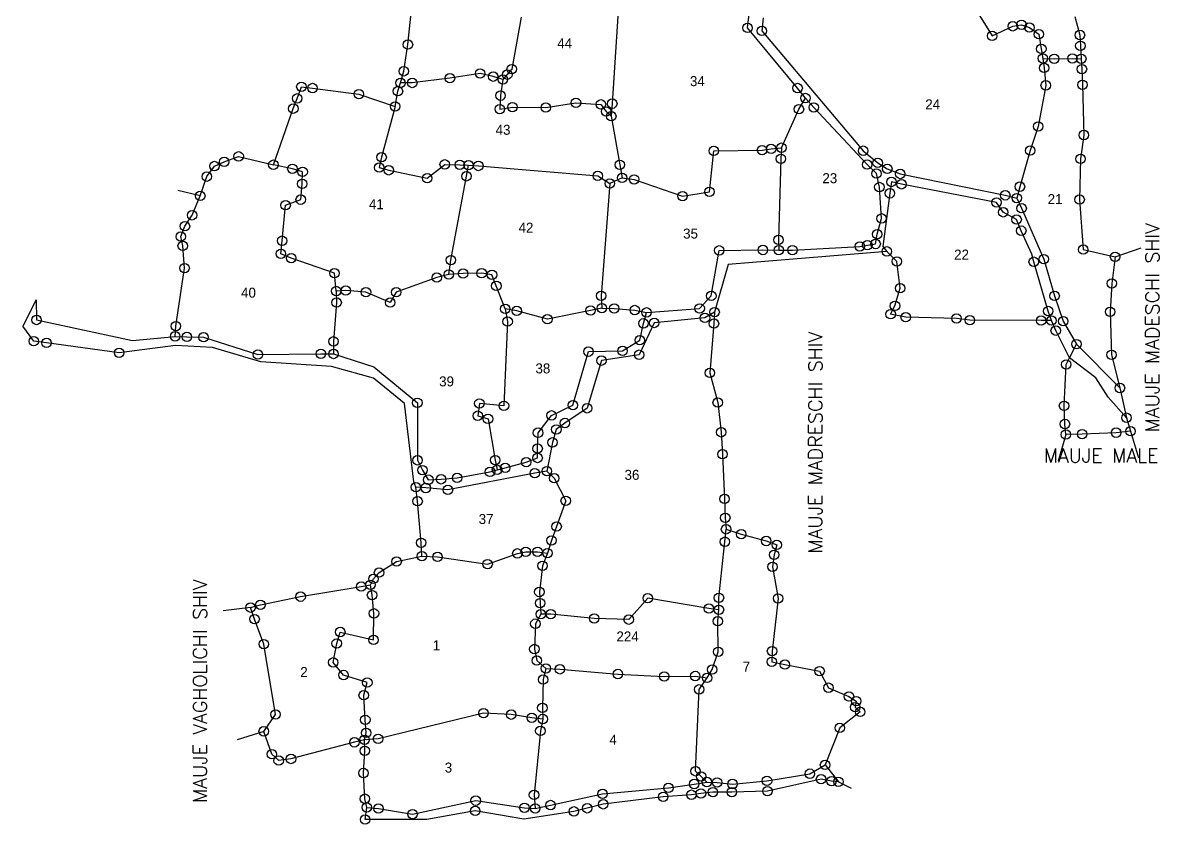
# Model space of a CAD drawing. Header units: metres. Extents: x 265344 to 266195, y 2148491 to 2148913.
# Drawn here: x 265990 to 266194.7, y 2148491.2 to 2148635.6 of the extents above; entities that cross this region are included whole.
import ezdxf

# ---------------------------------------------------------------- set-up
doc = ezdxf.new("R2010")
doc.units = ezdxf.units.M
doc.linetypes.add('DIVIDE', pattern=[1.25, 0.5, -0.25, 0, -0.25, 0, -0.25])
for name, color, linetype in [('OFF', 1, 'Continuous'), ('POLY_PARCEL', 6, 'Continuous'), ('POLY_ROAD', 30, 'Continuous'), ('SYM_STONE', 1, 'Continuous'), ('TEXT_MAPOUT', 7, 'Continuous'), ('TEXT_PARCEL', 7, 'Continuous'), ('V_BOUND_LINE', 7, 'Continuous'), ('V_DIVIDE_LINE', 7, 'DIVIDE')]:
    doc.layers.add(name, color=color, linetype=linetype)
doc.styles.get("Standard").update_dxf_attribs({"font": 'simplex.shx'})
doc.styles.add('TEXT_MAP', font='', dxfattribs={"height": 1.8})
doc.styles.get('TEXT_MAP').set_extended_font_data('Kruti Dev 050')

msp = doc.modelspace()

# ---------------------------------------------------------------- linework, layer by layer
at = {"layer": 'OFF'}
for p, q in [((265992.45, 2148585.66), (265990, 2148580.89)), ((266134.54, 2148501.85), (266136.95, 2148498.81))]:
    msp.add_line(p, q, dxfattribs=at)
at = {"layer": 'POLY_PARCEL'}
for p, q in [((266097.41, 2148639.56), (266096.21, 2148621.01)), ((266161.48, 2148638.35), (266164.64, 2148633.23)), ((266079.8, 2148636.57), (266078.09, 2148627.24)), ((266164.64, 2148633.23), (266168.35, 2148634.95)), ((266168.35, 2148634.95), (266169.93, 2148635.23)), ((266169.93, 2148635.23), (266171.36, 2148634.73)), ((266171.36, 2148634.73), (266173.07, 2148633.52)), ((266173.07, 2148633.52), (266173.5, 2148630.88)), ((266173.5, 2148630.88), (266173.79, 2148629.16)), ((266173.79, 2148629.16), (266174, 2148627.45)), ((266173.79, 2148629.16), (266175.82, 2148629.09)), ((266175.82, 2148629.09), (266179.11, 2148629.16)), ((266179.11, 2148629.16), (266180.7, 2148629.09)), ((266072.4, 2148626.45), (266066.97, 2148625.6)), ((266074.76, 2148625.88), (266072.4, 2148626.45)), ((266077.3, 2148626.24), (266076.51, 2148625.38)), ((266078.09, 2148627.24), (266077.3, 2148626.24)), ((266174, 2148627.45), (266174.29, 2148624.31)), ((266060.18, 2148624.74), (266058.07, 2148624.75)), ((266066.97, 2148625.6), (266060.18, 2148624.74)), ((266076.51, 2148625.38), (266074.76, 2148625.88)), ((266076.51, 2148625.38), (266076.08, 2148622.45)), ((266174.29, 2148624.31), (266172.94, 2148616.91)), ((266076.08, 2148622.45), (266075.94, 2148620.03)), ((266129.84, 2148620), (266131.01, 2148622.02)), ((266057.08, 2148620.51), (266054.66, 2148611.35)), ((266075.94, 2148620.03), (266078.23, 2148620.38)), ((266078.23, 2148620.38), (266084.23, 2148620.31)), ((266084.23, 2148620.31), (266089.67, 2148621.17)), ((266089.67, 2148621.17), (266094.17, 2148620.88)), ((266094.17, 2148620.88), (266095.1, 2148619.6)), ((266096.21, 2148621.01), (266096.03, 2148618.74)), ((266126.69, 2148613.07), (266129.84, 2148620)), ((266095.1, 2148619.6), (266096.03, 2148618.74)), ((266096.03, 2148618.74), (266097.55, 2148609.99)), ((266172.94, 2148616.91), (266171.51, 2148612.55)), ((266113.72, 2148605.13), (266114.5, 2148612.49)), ((266114.5, 2148612.49), (266123.19, 2148612.64)), ((266123.19, 2148612.64), (266124.83, 2148612.85)), ((266124.83, 2148612.85), (266126.69, 2148613.07)), ((266126.69, 2148613.07), (266126.59, 2148611.07)), ((266171.51, 2148612.55), (266169.65, 2148606.05)), ((266038.58, 2148609.28), (266035.15, 2148610.01)), ((266054.66, 2148611.35), (266054.23, 2148609.5)), ((266062.88, 2148607.57), (266066.02, 2148610.07)), ((266066.02, 2148610.07), (266068.74, 2148609.99)), ((266068.74, 2148609.99), (266070.29, 2148609.92)), ((266069.93, 2148607.92), (266070.29, 2148609.92)), ((266070.29, 2148609.92), (266072.08, 2148609.78)), ((266072.08, 2148609.78), (266093.59, 2148607.99)), ((266097.55, 2148609.99), (266097.98, 2148607.64)), ((266126.59, 2148611.07), (266126.16, 2148596.46)), ((266040.43, 2148608.71), (266038.58, 2148609.28)), ((266040.36, 2148606.56), (266040.43, 2148608.71)), ((266054.23, 2148609.5), (266055.94, 2148609)), ((266055.94, 2148609), (266062.88, 2148607.57)), ((266067.14, 2148592.81), (266069.93, 2148607.92)), ((266093.59, 2148607.99), (266095.75, 2148606.64)), ((266097.98, 2148607.64), (266095.75, 2148606.64)), ((266097.98, 2148607.64), (266100.13, 2148607.35)), ((266040.08, 2148603.71), (266040.36, 2148606.56)), ((266095.75, 2148606.64), (266094.2, 2148586.39)), ((266100.13, 2148607.35), (266108.86, 2148604.35)), ((266169.65, 2148606.05), (266169.07, 2148603.98)), ((266037.36, 2148602.71), (266040.08, 2148603.71)), ((266108.86, 2148604.35), (266113.72, 2148605.13)), ((266036.72, 2148596.31), (266037.36, 2148602.71)), ((266036.51, 2148593.96), (266036.72, 2148596.31)), ((266126.16, 2148596.46), (266126.2, 2148594.61)), ((266038.37, 2148593.17), (266036.51, 2148593.96)), ((266046.16, 2148590.46), (266038.37, 2148593.17)), ((266066.75, 2148590.24), (266067.14, 2148592.81)), ((266046.48, 2148587.24), (266046.16, 2148590.46)), ((266064.6, 2148589.67), (266057.28, 2148587.03)), ((266066.75, 2148590.24), (266064.6, 2148589.67)), ((266069.32, 2148590.39), (266066.75, 2148590.24)), ((266072.68, 2148590.46), (266069.32, 2148590.39)), ((266074.54, 2148590.17), (266072.68, 2148590.46)), ((266075.32, 2148588.17), (266074.54, 2148590.17)), ((266048.2, 2148587.32), (266046.48, 2148587.24)), ((266046.48, 2148587.24), (266046.55, 2148585.17)), ((266051.84, 2148587.03), (266048.2, 2148587.32)), ((266056.2, 2148585.17), (266051.84, 2148587.03)), ((266057.28, 2148587.03), (266056.2, 2148585.17)), ((266076.93, 2148584.03), (266075.32, 2148588.17)), ((266046.55, 2148585.17), (266045.98, 2148578.17)), ((266094.2, 2148586.39), (266094.34, 2148584.17)), ((266076.93, 2148584.03), (266077.36, 2148581.74)), ((266079.01, 2148583.67), (266076.93, 2148584.03)), ((266084.51, 2148582.17), (266079.01, 2148583.67)), ((266092.3, 2148583.74), (266084.51, 2148582.17)), ((266094.34, 2148584.17), (266092.3, 2148583.74)), ((266094.34, 2148584.17), (266096.56, 2148584.1)), ((266096.56, 2148584.1), (266100.27, 2148583.82)), ((266100.27, 2148583.82), (266102.38, 2148583.4)), ((266077.36, 2148581.74), (266076.7, 2148566.56)), ((266045.98, 2148578.17), (266045.99, 2148575.9)), ((266072.26, 2148566.99), (266071.98, 2148564.78)), ((266076.7, 2148566.56), (266072.26, 2148566.99)), ((266071.98, 2148564.78), (266073.82, 2148564.21)), ((266073.82, 2148564.21), (266075.12, 2148556.78)), ((266075.12, 2148556.78), (266075.45, 2148555.05)), ((266084.42, 2148554.79), (266085.75, 2148553.51)), ((266085.75, 2148553.51), (266087.82, 2148549.44)), ((266087.82, 2148549.44), (266086.18, 2148544.8)), ((266086.18, 2148544.8), (266085.25, 2148542.3)), ((266116.5, 2148542.07), (266116.7, 2148544.31)), ((266085.25, 2148542.3), (266084.53, 2148540.01)), ((266115.43, 2148531.96), (266116.5, 2148542.07)), ((266073.75, 2148538.04), (266079.11, 2148539.97)), ((266079.11, 2148539.97), (266080.61, 2148540.25)), ((266080.61, 2148540.25), (266082.76, 2148540.25)), ((266082.76, 2148540.25), (266084.53, 2148540.01)), ((266084.53, 2148540.01), (266083.64, 2148537.73)), ((266061.92, 2148539.47), (266064.74, 2148539.33)), ((266064.74, 2148539.33), (266073.75, 2148538.04)), ((266083.64, 2148537.73), (266083.07, 2148533.01)), ((266052.93, 2148532.44), (266052.67, 2148534.32)), ((266053.28, 2148529.16), (266052.93, 2148532.44)), ((266083.07, 2148533.01), (266083.21, 2148531.01)), ((266102.6, 2148531.88), (266099.17, 2148528.03)), ((266113.61, 2148530.03), (266102.6, 2148531.88)), ((266115.43, 2148529.81), (266115.43, 2148531.96)), ((266083.21, 2148531.01), (266083.35, 2148529.01)), ((266115.43, 2148529.81), (266113.61, 2148530.03)), ((266115.22, 2148527.74), (266115.43, 2148529.81)), ((266053.21, 2148524.37), (266053.28, 2148529.16)), ((266083.35, 2148529.01), (266082.35, 2148527.3)), ((266085.13, 2148529.03), (266083.35, 2148529.01)), ((266092.95, 2148528.24), (266085.13, 2148529.03)), ((266099.17, 2148528.03), (266092.95, 2148528.24)), ((266115.29, 2148522.24), (266115.22, 2148527.74)), ((266046.56, 2148523.73), (266047.21, 2148525.8)), ((266047.21, 2148525.8), (266053.21, 2148524.37)), ((266082.35, 2148527.3), (266082.17, 2148522.73)), ((266045.93, 2148520.33), (266046.56, 2148523.73)), ((266082.17, 2148522.73), (266082.6, 2148520.66)), ((266114.22, 2148519.03), (266115.29, 2148522.24)), ((266047.79, 2148518.05), (266045.93, 2148520.33)), ((266082.6, 2148520.66), (266084.25, 2148519.23)), ((266052.08, 2148516.69), (266047.79, 2148518.05)), ((266084.25, 2148519.23), (266083.75, 2148517.23)), ((266084.25, 2148519.23), (266086.78, 2148519.08)), ((266086.78, 2148519.08), (266097.22, 2148518.23)), ((266097.22, 2148518.23), (266105.58, 2148517.8)), ((266105.58, 2148517.8), (266111.16, 2148517.87)), ((266111.16, 2148517.87), (266113.29, 2148517.53)), ((266111.86, 2148515.46), (266113.29, 2148517.53)), ((266113.29, 2148517.53), (266114.22, 2148519.03)), ((266051.43, 2148514.41), (266052.08, 2148516.69)), ((266083.75, 2148517.23), (266083.61, 2148512.12)), ((266111.22, 2148500.7), (266111.86, 2148515.46)), ((266051.72, 2148509.98), (266051.43, 2148514.41)), ((266083.61, 2148512.12), (266083.68, 2148510.12)), ((266051.86, 2148507.62), (266051.72, 2148509.98)), ((266073.02, 2148511.19), (266054.01, 2148506.55)), ((266078, 2148510.91), (266073.02, 2148511.19)), ((266081.71, 2148510.34), (266078, 2148510.91)), ((266083.68, 2148510.12), (266081.71, 2148510.34)), ((266083.68, 2148510.12), (266083.25, 2148507.98)), ((266051.58, 2148506.38), (266051.86, 2148507.62)), ((266083.25, 2148507.98), (266082.11, 2148496.44)), ((266054.01, 2148506.55), (266051.58, 2148506.38)), ((266112.22, 2148499.77), (266111.22, 2148500.7)), ((266113.25, 2148498.77), (266112.22, 2148499.77)), ((266082.11, 2148496.44), (266082.32, 2148494.01))]:
    msp.add_line(p, q, dxfattribs=at)
at = {"layer": 'POLY_ROAD'}
for p, q in [((266120.58, 2148634.67), (266121.61, 2148643.81)), ((266123.39, 2148636.45), (266123.16, 2148634.12)), ((266129.6, 2148623.82), (266120.58, 2148634.67)), ((266123.16, 2148634.12), (266141.41, 2148612.53)), ((266131.01, 2148622.02), (266129.6, 2148623.82)), ((266132.5, 2148620.33), (266131.01, 2148622.02)), ((266142.11, 2148610.04), (266132.5, 2148620.33)), ((266141.41, 2148612.53), (266144.02, 2148610.34)), ((266143.79, 2148608.42), (266142.11, 2148610.04)), ((266144.02, 2148610.34), (266145.75, 2148609.27)), ((266144.32, 2148605.98), (266143.79, 2148608.42)), ((266145.75, 2148609.27), (266148.08, 2148608.34)), ((266148.08, 2148608.34), (266167.01, 2148604.49)), ((266144.71, 2148600.34), (266144.32, 2148605.98)), ((266146.5, 2148606.9), (266146.22, 2148604.85)), ((266148.32, 2148606.48), (266146.5, 2148606.9)), ((266165.44, 2148603.2), (266148.32, 2148606.48)), ((266146.22, 2148604.85), (266144.97, 2148595.26)), ((266167.01, 2148604.49), (266169.07, 2148603.98)), ((266169.07, 2148603.98), (266169.95, 2148602.16)), ((266166.63, 2148601.43), (266165.44, 2148603.2)), ((266169.05, 2148600.13), (266166.63, 2148601.43)), ((266169.95, 2148602.16), (266173.94, 2148592.99)), ((266143.93, 2148597.48), (266144.71, 2148600.34)), ((266169.89, 2148598.12), (266169.05, 2148600.13)), ((266143.65, 2148595.72), (266143.93, 2148597.48)), ((266171.81, 2148593.88), (266169.89, 2148598.12)), ((266128.67, 2148594.61), (266140.8, 2148595.28)), ((266140.8, 2148595.28), (266142.16, 2148595.5)), ((266142.16, 2148595.5), (266143.65, 2148595.72)), ((266144.97, 2148595.26), (266145.67, 2148594.39)), ((266114.05, 2148586.37), (266115.47, 2148594.57)), ((266115.47, 2148594.57), (266123.34, 2148594.64)), ((266123.34, 2148594.64), (266126.2, 2148594.61)), ((266126.2, 2148594.61), (266128.67, 2148594.61)), ((266172.13, 2148592.53), (266171.81, 2148593.88)), ((266174.75, 2148583.64), (266172.13, 2148592.53)), ((266173.94, 2148592.99), (266175.9, 2148586.37)), ((266111.95, 2148584.11), (266114.05, 2148586.37)), ((266175.9, 2148586.37), (266177.44, 2148581.8)), ((266101.82, 2148581.42), (266102.38, 2148583.4)), ((266102.38, 2148583.4), (266111.95, 2148584.11)), ((266114.65, 2148583.45), (266112.91, 2148582.4)), ((266175.33, 2148581.92), (266174.75, 2148583.64)), ((266103.77, 2148581.49), (266101.05, 2148575.77)), ((266101.17, 2148578.37), (266101.82, 2148581.42)), ((266112.91, 2148582.4), (266103.77, 2148581.49)), ((266177.44, 2148581.8), (266179.83, 2148577.67)), ((266017.45, 2148579.08), (266019.58, 2148578.98)), ((266019.58, 2148578.98), (266022.58, 2148578.91)), ((266022.58, 2148578.91), (266032.38, 2148575.79)), ((266098.06, 2148576.46), (266101.17, 2148578.37)), ((266178.58, 2148575.18), (266179.83, 2148577.67)), ((266179.83, 2148577.67), (266187.67, 2148569.77)), ((266032.38, 2148575.79), (266043.73, 2148575.93)), ((266043.73, 2148575.93), (266045.99, 2148575.9)), ((266045.99, 2148575.9), (266053.27, 2148573.57)), ((266089.12, 2148566.67), (266091.92, 2148576.32)), ((266094.25, 2148574.7), (266091.67, 2148566.11)), ((266091.92, 2148576.32), (266098.06, 2148576.46)), ((266101.05, 2148575.77), (266094.25, 2148574.7)), ((266183.35, 2148571.63), (266178.58, 2148575.18)), ((266053.27, 2148573.57), (266061.09, 2148567.1)), ((266185.55, 2148568.09), (266183.35, 2148571.63)), ((266061.09, 2148567.1), (266061.12, 2148556.74)), ((266085.27, 2148564.84), (266089.12, 2148566.67)), ((266188.86, 2148564.42), (266185.55, 2148568.09)), ((266082.83, 2148561.72), (266085.27, 2148564.84)), ((266091.67, 2148566.11), (266087.68, 2148563.46)), ((266087.68, 2148563.46), (266086.13, 2148562.3)), ((266082.76, 2148558.86), (266082.83, 2148561.72)), ((266086.13, 2148562.3), (266085.42, 2148559.97)), ((266082.76, 2148557.16), (266082.76, 2148558.86)), ((266085.42, 2148559.97), (266084.42, 2148554.79)), ((266061.12, 2148556.74), (266062.01, 2148554.98)), ((266076.93, 2148555.37), (266080.71, 2148556.39)), ((266080.71, 2148556.39), (266082.76, 2148557.16)), ((266062.01, 2148554.98), (266063.07, 2148553.25)), ((266082.24, 2148554.41), (266066.61, 2148551.4)), ((266068.26, 2148553.57), (266074.18, 2148554.66)), ((266074.18, 2148554.66), (266075.45, 2148555.05)), ((266075.45, 2148555.05), (266076.93, 2148555.37)), ((266084.42, 2148554.79), (266082.24, 2148554.41)), ((266063.07, 2148553.25), (266065.36, 2148553.32)), ((266065.36, 2148553.32), (266068.26, 2148553.57)), ((266062.62, 2148551.75), (266060.84, 2148551.89)), ((266066.61, 2148551.4), (266062.62, 2148551.75)), ((266131.8, 2148500.27), (266134.54, 2148501.85)), ((266117.86, 2148498.41), (266124.08, 2148498.98)), ((266124.08, 2148498.98), (266131.8, 2148500.27)), ((266094.45, 2148496.62), (266106.32, 2148497.7)), ((266106.32, 2148497.7), (266110.97, 2148498.41)), ((266110.97, 2148498.41), (266113.25, 2148498.77)), ((266113.25, 2148498.77), (266115.08, 2148498.7)), ((266115.08, 2148498.7), (266117.86, 2148498.41)), ((266060.24, 2148492.98), (266071.6, 2148495.41)), ((266071.6, 2148495.41), (266080.37, 2148494.12)), ((266085.09, 2148494.62), (266094.45, 2148496.62)), ((266051.98, 2148494.2), (266054.09, 2148493.98)), ((266054.09, 2148493.98), (266060.24, 2148492.98)), ((266080.37, 2148494.12), (266082.32, 2148494.01)), ((266082.32, 2148494.01), (266085.09, 2148494.62))]:
    msp.add_line(p, q, dxfattribs=at)
at = {"layer": 'SYM_STONE'}
for centre in [(266120.58, 2148634.67), (266123.16, 2148634.12), (266164.64, 2148633.23), (266168.35, 2148634.95), (266169.93, 2148635.23), (266171.36, 2148634.73), (266173.07, 2148633.52), (266180.46, 2148633.38), (266059.4, 2148631.66), (266180.53, 2148631.43), (266173.5, 2148630.88), (266173.79, 2148629.16), (266179.11, 2148629.16), (266078.09, 2148627.24), (266174, 2148627.45), (266175.82, 2148629.09), (266180.7, 2148629.09), (266180.82, 2148627.23), (266058.65, 2148626.84), (266066.97, 2148625.6), (266072.4, 2148626.45), (266074.76, 2148625.88), (266076.51, 2148625.38), (266077.3, 2148626.24), (266040.2, 2148624.05), (266042.21, 2148623.82), (266057.6, 2148623.24), (266058.07, 2148624.75), (266060.18, 2148624.74), (266129.6, 2148623.82), (266174.29, 2148624.31), (266180.91, 2148624.41), (266039.45, 2148621.96), (266050.57, 2148622.72), (266076.08, 2148622.45), (266089.67, 2148621.17), (266096.21, 2148621.01), (266131.01, 2148622.02), (266038.75, 2148620.11), (266057.08, 2148620.51), (266075.94, 2148620.03), (266078.23, 2148620.38), (266084.23, 2148620.31), (266094.17, 2148620.88), (266095.1, 2148619.6), (266129.84, 2148620), (266132.5, 2148620.33), (266096.03, 2148618.74), (266172.94, 2148616.91), (266181.16, 2148615.36), (266124.83, 2148612.85), (266126.69, 2148613.07), (266028.9, 2148611.51), (266054.66, 2148611.35), (266114.5, 2148612.49), (266123.19, 2148612.64), (266126.59, 2148611.07), (266141.41, 2148612.53), (266171.51, 2148612.55), (266180.57, 2148611.06), (266024.54, 2148609.77), (266026.29, 2148610.53), (266035.15, 2148610.01), (266038.58, 2148609.28), (266040.43, 2148608.71), (266054.23, 2148609.5), (266055.94, 2148609), (266066.02, 2148610.07), (266068.74, 2148609.99), (266070.29, 2148609.92), (266072.08, 2148609.78), (266097.55, 2148609.99), (266142.11, 2148610.04), (266144.02, 2148610.34), (266145.75, 2148609.27), (266023.15, 2148607.86), (266062.88, 2148607.57), (266069.93, 2148607.92), (266093.59, 2148607.99), (266095.75, 2148606.64), (266097.98, 2148607.64), (266100.13, 2148607.35), (266143.79, 2148608.42), (266146.5, 2148606.9), (266148.08, 2148608.34), (266040.36, 2148606.56), (266113.72, 2148605.13), (266144.32, 2148605.98), (266146.22, 2148604.85), (266148.32, 2148606.48), (266169.65, 2148606.05), (266021.99, 2148604.38), (266037.36, 2148602.71), (266040.08, 2148603.71), (266108.86, 2148604.35), (266165.44, 2148603.2), (266167.01, 2148604.49), (266169.07, 2148603.98), (266180.4, 2148603.73), (266020.51, 2148600.89), (266166.63, 2148601.43), (266169.95, 2148602.16), (266019.23, 2148598.92), (266144.71, 2148600.34), (266169.05, 2148600.13), (266018.47, 2148597.06), (266126.16, 2148596.46), (266143.93, 2148597.48), (266169.89, 2148598.12), (266018.82, 2148595.38), (266036.72, 2148596.31), (266115.47, 2148594.57), (266123.34, 2148594.64), (266126.2, 2148594.61), (266128.67, 2148594.61), (266140.8, 2148595.28), (266142.16, 2148595.5), (266143.65, 2148595.72), (266145.67, 2148594.39), (266181.04, 2148594.72), (266036.51, 2148593.96), (266038.37, 2148593.17), (266067.14, 2148592.81), (266147.48, 2148592.58), (266172.13, 2148592.53), (266173.94, 2148592.99), (266186.78, 2148593.41), (266019.17, 2148591.37), (266046.16, 2148590.46), (266066.75, 2148590.24), (266069.32, 2148590.39), (266072.68, 2148590.46), (266064.6, 2148589.67), (266074.54, 2148590.17), (266186.19, 2148588.61), (266046.48, 2148587.24), (266048.2, 2148587.32), (266051.84, 2148587.03), (266057.28, 2148587.03), (266075.32, 2148588.17), (266094.2, 2148586.39), (266114.05, 2148586.37), (266148.07, 2148587.75), (266175.9, 2148586.37), (266046.55, 2148585.17), (266056.2, 2148585.17), (266094.34, 2148584.17), (266096.56, 2148584.1), (266111.95, 2148584.11), (266147.14, 2148584.59), (266076.93, 2148584.03), (266079.01, 2148583.67), (266084.51, 2148582.17), (266092.3, 2148583.74), (266100.27, 2148583.82), (266102.38, 2148583.4), (266112.91, 2148582.4), (266114.65, 2148583.45), (266146.36, 2148583.07), (266149.07, 2148582.52), (266158.22, 2148582.31), (266174.75, 2148583.64), (266185.9, 2148583.5), (265992.49, 2148582.03), (266017.6, 2148580.92), (266077.36, 2148581.74), (266101.82, 2148581.42), (266103.77, 2148581.49), (266114.53, 2148581.39), (266160.63, 2148581.98), (266173.47, 2148581.92), (266175.33, 2148581.92), (266176.09, 2148580.11), (266177.44, 2148581.8), (265991.99, 2148578.2), (266017.45, 2148579.08), (266019.58, 2148578.98), (266022.58, 2148578.91), (266045.98, 2148578.17), (266101.17, 2148578.37), (265994.31, 2148577.9), (266007.37, 2148576.12), (266043.73, 2148575.93), (266045.99, 2148575.9), (266091.92, 2148576.32), (266098.06, 2148576.46), (266179.83, 2148577.67), (266032.38, 2148575.79), (266094.25, 2148574.7), (266101.05, 2148575.77), (266177.99, 2148574.02), (266186.15, 2148575.75), (266113.8, 2148572.5), (266187.67, 2148569.77), (266061.09, 2148567.1), (266072.26, 2148566.99), (266076.7, 2148566.56), (266089.12, 2148566.67), (266091.67, 2148566.11), (266115.2, 2148567.15), (266177.59, 2148566.57), (266071.98, 2148564.78), (266073.82, 2148564.21), (266085.27, 2148564.84), (266188.86, 2148564.42), (266082.83, 2148561.72), (266086.13, 2148562.3), (266087.68, 2148563.46), (266115.83, 2148561.79), (266177.76, 2148563.28), (266186.96, 2148561.72), (266189.57, 2148561.98), (266085.42, 2148559.97), (266177.93, 2148561.39), (266180.84, 2148561.47), (266082.76, 2148558.86), (266116.06, 2148557.83), (266061.12, 2148556.74), (266075.12, 2148556.78), (266080.71, 2148556.39), (266082.76, 2148557.16), (266062.01, 2148554.98), (266068.26, 2148553.57), (266074.18, 2148554.66), (266075.45, 2148555.05), (266076.93, 2148555.37), (266082.24, 2148554.41), (266084.42, 2148554.79), (266085.75, 2148553.51), (266060.84, 2148551.89), (266062.62, 2148551.75), (266063.07, 2148553.25), (266065.36, 2148553.32), (266066.61, 2148551.4), (266061.14, 2148549.36), (266087.82, 2148549.44), (266116.44, 2148549.79), (266116.57, 2148546.38), (266086.18, 2148544.8), (266116.7, 2148544.31), (266119.44, 2148543.43), (266061.77, 2148541.87), (266085.25, 2148542.3), (266116.5, 2148542.07), (266123.95, 2148542.2), (266125.85, 2148541.49), (266061.92, 2148539.47), (266064.74, 2148539.33), (266079.11, 2148539.97), (266080.61, 2148540.25), (266082.76, 2148540.25), (266084.53, 2148540.01), (266125.37, 2148539.71), (266057.36, 2148538.5), (266073.75, 2148538.04), (266083.64, 2148537.73), (266125.07, 2148537.56), (266053.18, 2148535.38), (266054.19, 2148536.52), (266050.99, 2148533.99), (266052.67, 2148534.32), (266083.07, 2148533.01), (266040.07, 2148532.17), (266052.93, 2148532.44), (266083.21, 2148531.01), (266102.6, 2148531.88), (266115.43, 2148531.96), (266126.09, 2148531.85), (266031.06, 2148530.19), (266032.81, 2148530.7), (266053.28, 2148529.16), (266083.35, 2148529.01), (266085.13, 2148529.03), (266113.61, 2148530.03), (266115.43, 2148529.81), (266031.78, 2148528.12), (266082.35, 2148527.3), (266092.95, 2148528.24), (266099.17, 2148528.03), (266115.22, 2148527.74), (266047.21, 2148525.8), (266033.43, 2148523.61), (266046.56, 2148523.73), (266053.21, 2148524.37), (266082.17, 2148522.73), (266082.6, 2148520.66), (266115.29, 2148522.24), (266124.99, 2148522.36), (266045.93, 2148520.33), (266084.25, 2148519.23), (266086.78, 2148519.08), (266114.22, 2148519.03), (266124.95, 2148520.44), (266127.31, 2148519.94), (266133.56, 2148518.76), (266047.79, 2148518.05), (266052.08, 2148516.69), (266083.75, 2148517.23), (266097.22, 2148518.23), (266105.58, 2148517.8), (266111.16, 2148517.87), (266113.29, 2148517.53), (266111.86, 2148515.46), (266135.16, 2148515.76), (266051.43, 2148514.41), (266138.85, 2148514.18), (266140.16, 2148513.34), (266035.54, 2148510.94), (266073.02, 2148511.19), (266078, 2148510.91), (266083.61, 2148512.12), (266139.99, 2148512.24), (266140.87, 2148511.4), (266051.72, 2148509.98), (266081.71, 2148510.34), (266083.68, 2148510.12), (266137.2, 2148508.53), (266033.41, 2148507.9), (266051.58, 2148506.38), (266051.86, 2148507.62), (266054.01, 2148506.55), (266083.25, 2148507.98), (266049.76, 2148505.92), (266051.62, 2148504.4), (266034.88, 2148503.77), (266036.11, 2148502.63), (266038.33, 2148502.92), (266051.39, 2148500.39), (266111.22, 2148500.7), (266131.8, 2148500.27), (266134.54, 2148501.85), (266110.97, 2148498.41), (266112.22, 2148499.77), (266113.25, 2148498.77), (266115.08, 2148498.7), (266117.86, 2148498.41), (266124.08, 2148498.98), (266133.82, 2148499.28), (266135.72, 2148498.94), (266136.95, 2148498.81), (266082.11, 2148496.44), (266094.45, 2148496.62), (266105.39, 2148496.1), (266106.32, 2148497.7), (266110.46, 2148496.48), (266112.19, 2148496.7), (266114.34, 2148496.95), (266117.76, 2148496.95), (266124.16, 2148497.13), (266051.64, 2148495.76), (266051.98, 2148494.2), (266071.6, 2148495.41), (266080.37, 2148494.12), (266082.32, 2148494.01), (266085.09, 2148494.62), (266091.7, 2148494.03), (266094.57, 2148494.75), (266051.68, 2148492), (266054.09, 2148493.98), (266060.24, 2148492.98), (266071.51, 2148493.57), (266089.29, 2148493.48)]:
    msp.add_circle(centre, 0.851, dxfattribs=at)
at = {"layer": 'V_BOUND_LINE'}
for p, q in [((266059.4, 2148631.66), (266060.12, 2148638.47)), ((266179.52, 2148636.74), (266180.46, 2148633.38)), ((266180.46, 2148633.38), (266180.53, 2148631.43)), ((266058.65, 2148626.84), (266059.4, 2148631.66)), ((266180.53, 2148631.43), (266180.7, 2148629.09)), ((266180.7, 2148629.09), (266180.82, 2148627.23)), ((266058.07, 2148624.75), (266058.65, 2148626.84)), ((266180.82, 2148627.23), (266180.91, 2148624.41)), ((266039.45, 2148621.96), (266040.2, 2148624.05)), ((266040.2, 2148624.05), (266042.21, 2148623.82)), ((266057.6, 2148623.24), (266058.07, 2148624.75)), ((266180.91, 2148624.41), (266181.16, 2148615.36)), ((266038.75, 2148620.11), (266039.45, 2148621.96)), ((266042.21, 2148623.82), (266050.57, 2148622.72)), ((266050.57, 2148622.72), (266057.08, 2148620.51)), ((266057.08, 2148620.51), (266057.6, 2148623.24)), ((266035.15, 2148610.01), (266038.75, 2148620.11)), ((266181.16, 2148615.36), (266180.57, 2148611.06)), ((266023.15, 2148607.86), (266024.54, 2148609.77)), ((266024.54, 2148609.77), (266026.29, 2148610.53)), ((266026.29, 2148610.53), (266028.9, 2148611.51)), ((266028.9, 2148611.51), (266035.15, 2148610.01)), ((266180.57, 2148611.06), (266180.4, 2148603.73)), ((266021.99, 2148604.38), (266023.15, 2148607.86)), ((266020.51, 2148600.89), (266021.99, 2148604.38)), ((266180.4, 2148603.73), (266181.04, 2148594.72)), ((266019.23, 2148598.92), (266020.51, 2148600.89)), ((266018.47, 2148597.06), (266019.23, 2148598.92)), ((266018.82, 2148595.38), (266018.47, 2148597.06)), ((266019.17, 2148591.37), (266018.82, 2148595.38)), ((266145.67, 2148594.39), (266117.11, 2148592)), ((266147.48, 2148592.58), (266145.67, 2148594.39)), ((266181.04, 2148594.72), (266186.78, 2148593.41)), ((266186.78, 2148593.41), (266186.19, 2148588.61)), ((266017.6, 2148580.92), (266019.17, 2148591.37)), ((266117.11, 2148592), (266114.65, 2148583.45)), ((266148.07, 2148587.75), (266147.48, 2148592.58)), ((266147.14, 2148584.59), (266148.07, 2148587.75)), ((266186.19, 2148588.61), (266185.9, 2148583.5)), ((265992.45, 2148585.66), (265992.49, 2148582.03)), ((266114.65, 2148583.45), (266114.53, 2148581.39)), ((266146.36, 2148583.07), (266147.14, 2148584.59)), ((266149.07, 2148582.52), (266146.36, 2148583.07)), ((266185.9, 2148583.5), (266186.15, 2148575.75)), ((265991.99, 2148578.2), (265990, 2148580.89)), ((265992.49, 2148582.03), (266009.77, 2148578.32)), ((266017.45, 2148579.08), (266017.6, 2148580.92)), ((266114.53, 2148581.39), (266113.8, 2148572.5)), ((266158.22, 2148582.31), (266149.07, 2148582.52)), ((266160.63, 2148581.98), (266158.22, 2148582.31)), ((266173.47, 2148581.92), (266160.63, 2148581.98)), ((266175.33, 2148581.92), (266173.47, 2148581.92)), ((266176.09, 2148580.11), (266175.33, 2148581.92)), ((266009.77, 2148578.32), (266017.45, 2148579.08)), ((266178.58, 2148575.18), (266176.09, 2148580.11)), ((265994.31, 2148577.9), (265991.99, 2148578.2)), ((266007.37, 2148576.12), (265994.31, 2148577.9)), ((266017.52, 2148577.4), (266007.37, 2148576.12)), ((266024.19, 2148577.07), (266017.52, 2148577.4)), ((266032.9, 2148574.51), (266024.19, 2148577.07)), ((266177.99, 2148574.02), (266178.58, 2148575.18)), ((266186.15, 2148575.75), (266187.67, 2148569.77)), ((266045.61, 2148573.63), (266032.9, 2148574.51)), ((266053.18, 2148571.54), (266045.61, 2148573.63)), ((266177.59, 2148566.57), (266177.99, 2148574.02)), ((266058.79, 2148566.99), (266053.18, 2148571.54)), ((266113.8, 2148572.5), (266115.2, 2148567.15)), ((266187.67, 2148569.77), (266188.86, 2148564.42)), ((266060.44, 2148552.88), (266058.79, 2148566.99)), ((266115.2, 2148567.15), (266115.83, 2148561.79)), ((266177.76, 2148563.28), (266177.59, 2148566.57)), ((266177.93, 2148561.39), (266177.76, 2148563.28)), ((266188.86, 2148564.42), (266189.57, 2148561.98)), ((266115.83, 2148561.79), (266116.06, 2148557.83)), ((266180.84, 2148561.47), (266177.93, 2148561.39)), ((266186.96, 2148561.72), (266180.84, 2148561.47)), ((266189.57, 2148561.98), (266186.96, 2148561.72)), ((266116.06, 2148557.83), (266116.44, 2148549.79)), ((266060.84, 2148551.89), (266060.44, 2148552.88)), ((266061.14, 2148549.36), (266060.84, 2148551.89)), ((266061.77, 2148541.87), (266061.14, 2148549.36)), ((266116.44, 2148549.79), (266116.57, 2148546.38)), ((266116.57, 2148546.38), (266116.7, 2148544.31)), ((266116.7, 2148544.31), (266119.44, 2148543.43)), ((266119.44, 2148543.43), (266123.95, 2148542.2)), ((266123.95, 2148542.2), (266125.85, 2148541.49)), ((266061.92, 2148539.47), (266061.77, 2148541.87)), ((266125.85, 2148541.49), (266125.37, 2148539.71)), ((266054.19, 2148536.52), (266057.36, 2148538.5)), ((266057.36, 2148538.5), (266061.92, 2148539.47)), ((266125.37, 2148539.71), (266125.07, 2148537.56)), ((266053.18, 2148535.38), (266054.19, 2148536.52)), ((266125.07, 2148537.56), (266126.09, 2148531.85)), ((266040.07, 2148532.17), (266050.99, 2148533.99)), ((266050.99, 2148533.99), (266052.67, 2148534.32)), ((266052.67, 2148534.32), (266053.18, 2148535.38)), ((266032.81, 2148530.7), (266040.07, 2148532.17)), ((266126.09, 2148531.85), (266124.99, 2148522.36)), ((266031.06, 2148530.19), (266032.81, 2148530.7)), ((266031.78, 2148528.12), (266031.06, 2148530.19)), ((266033.43, 2148523.61), (266031.78, 2148528.12)), ((266035.54, 2148510.94), (266033.43, 2148523.61)), ((266124.99, 2148522.36), (266124.95, 2148520.44)), ((266124.95, 2148520.44), (266127.31, 2148519.94)), ((266127.31, 2148519.94), (266133.56, 2148518.76)), ((266133.56, 2148518.76), (266135.16, 2148515.76)), ((266135.16, 2148515.76), (266138.85, 2148514.18)), ((266138.85, 2148514.18), (266140.16, 2148513.34)), ((266140.16, 2148513.34), (266139.99, 2148512.24)), ((266140.87, 2148511.4), (266137.2, 2148508.53)), ((266139.99, 2148512.24), (266140.87, 2148511.4)), ((266033.41, 2148507.9), (266035.54, 2148510.94)), ((266034.88, 2148503.77), (266033.41, 2148507.9)), ((266137.2, 2148508.53), (266134.54, 2148501.85)), ((266049.76, 2148505.92), (266038.33, 2148502.92)), ((266051.58, 2148506.38), (266049.76, 2148505.92)), ((266051.62, 2148504.4), (266051.58, 2148506.38)), ((266036.11, 2148502.63), (266034.88, 2148503.77)), ((266051.39, 2148500.39), (266051.62, 2148504.4)), ((266038.33, 2148502.92), (266036.11, 2148502.63)), ((266134.54, 2148501.85), (266134.54, 2148501.85)), ((266051.64, 2148495.76), (266051.39, 2148500.39)), ((266133.82, 2148499.28), (266124.16, 2148497.13)), ((266135.72, 2148498.94), (266133.82, 2148499.28)), ((266114.34, 2148496.95), (266112.19, 2148496.7)), ((266117.76, 2148496.95), (266114.34, 2148496.95)), ((266124.16, 2148497.13), (266117.76, 2148496.95)), ((266136.95, 2148498.81), (266135.72, 2148498.94)), ((266136.95, 2148498.81), (266136.95, 2148498.81)), ((266051.98, 2148494.2), (266051.64, 2148495.76)), ((266105.39, 2148496.1), (266094.57, 2148494.75)), ((266110.46, 2148496.48), (266105.39, 2148496.1)), ((266112.19, 2148496.7), (266110.46, 2148496.48)), ((266051.68, 2148492), (266051.98, 2148494.2)), ((266071.51, 2148493.57), (266062.83, 2148492)), ((266080.28, 2148492.09), (266071.51, 2148493.57)), ((266089.29, 2148493.48), (266080.28, 2148492.09)), ((266091.7, 2148494.03), (266089.29, 2148493.48)), ((266094.57, 2148494.75), (266091.7, 2148494.03)), ((266062.83, 2148492), (266051.68, 2148492))]:
    msp.add_line(p, q, dxfattribs=at)
at = {"layer": 'V_DIVIDE_LINE', "ltscale": 10}
for p, q in [((266021.99, 2148604.38), (266017.95, 2148605.38)), ((266186.78, 2148593.41), (266191.97, 2148595.2)), ((266177.93, 2148561.39), (266176.31, 2148555.91)), ((266189.57, 2148561.98), (266191.04, 2148556.98)), ((266031.06, 2148530.19), (266026.02, 2148529.62)), ((266033.41, 2148507.9), (266026.94, 2148505.83)), ((266136.95, 2148498.81), (266139.27, 2148497.67))]:
    msp.add_line(p, q, dxfattribs=at)

# ---------------------------------------------------------------- texts
at = {"layer": 'TEXT_MAPOUT'}
for s, p in [('MAUJE MADESCHI SHIV', (266194.75, 2148561.79)), ('MAUJE MADRESCHI SHIV', (266134.04, 2148539.96)), ('MAUJE VAGHOLICHI SHIV', (266023.19, 2148495.01))]:
    msp.add_text(s, height=2.5, rotation=90, dxfattribs=at).set_placement(p)
msp.add_text('MAUJE MALE', height=2.5, dxfattribs=at).set_placement((266173.93, 2148556.34))
at = {"layer": 'TEXT_PARCEL', "style": 'TEXT_MAP'}
for s, p in [('44', (266086.29, 2148630.98)), ('34', (266110.2, 2148624.17)), ('24', (266152.59, 2148619.99)), ('43', (266075.19, 2148615.4)), ('23', (266134.06, 2148606.68)), ('41', (266052.37, 2148601.99)), ('21', (266174.64, 2148602.91)), ('42', (266079.32, 2148597.76)), ('35', (266108.97, 2148596.7)), ('22', (266157.79, 2148592.91)), ('40', (266029.33, 2148586.05)), ('38', (266082.37, 2148572.4)), ('39', (266065.02, 2148570.06)), ('36', (266098.42, 2148553.22)), ('37', (266072.14, 2148545.26)), ('224', (266096.96, 2148524.1)), ('1', (266063.87, 2148522.51)), ('2', (266040, 2148517.69)), ('7', (266119.71, 2148518.67)), ('4', (266095.69, 2148505.49)), ('3', (266066.03, 2148500.47))]:
    msp.add_text(s, height=1.8, dxfattribs=at).set_placement(p)

doc.saveas('drawing.dxf')
